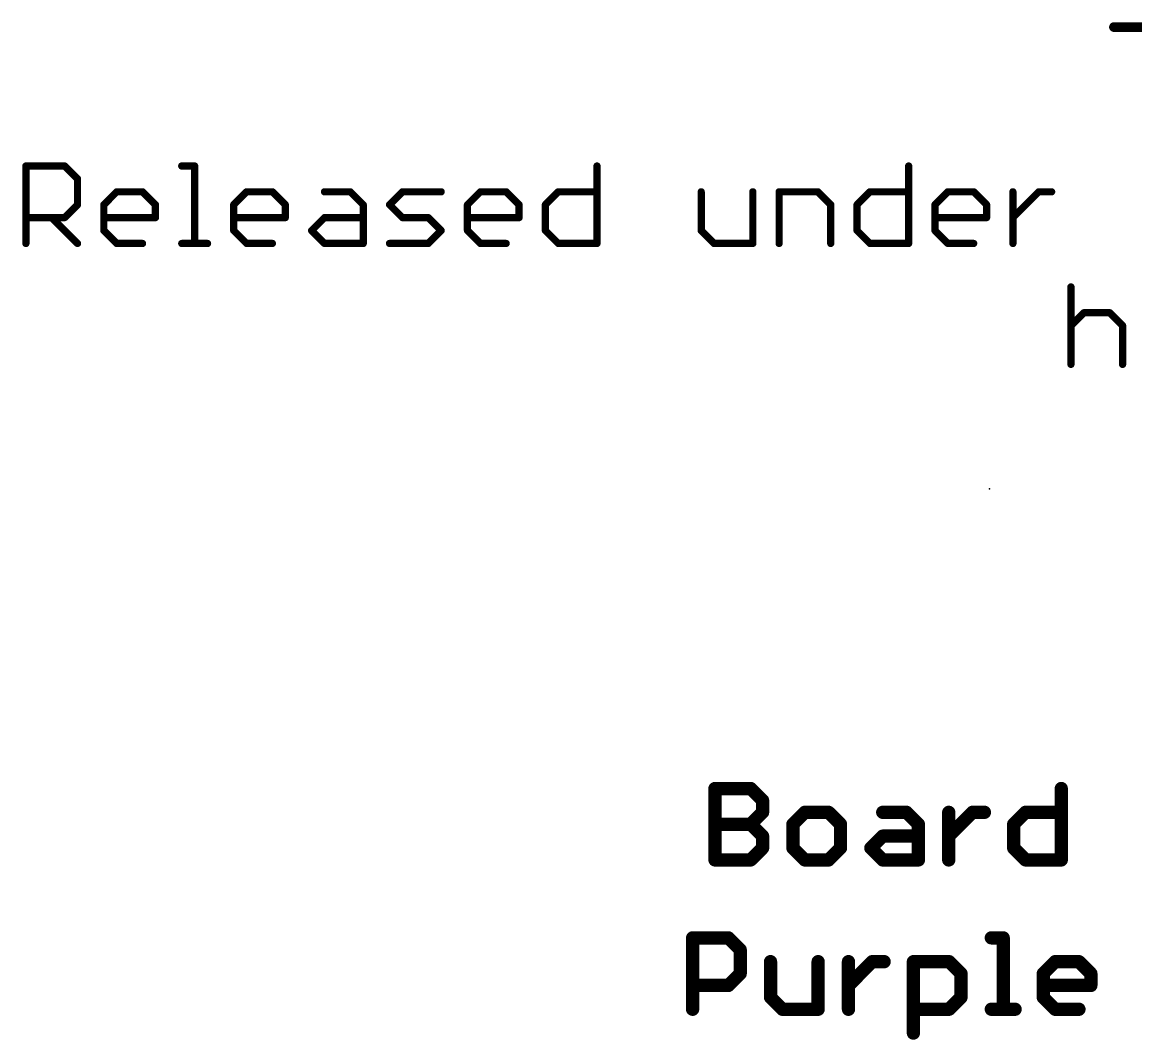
# Model space of a CAD drawing. Extents: x -29 to 78, y -21 to 39.
# Drawn here: x -29.29 to -5.89, y -20.99 to 0.38 of the extents above; entities that cross this region are included whole.
import ezdxf

# ---------------------------------------------------------------- set-up
doc = ezdxf.new("R2010")
doc.units = 0
for name, color, linetype in [('23', 53, 'CONTINUOUS'), ('49', 6, 'CONTINUOUS'), ('51', 53, 'CONTINUOUS')]:
    doc.layers.add(name, color=color, linetype=linetype)

msp = doc.modelspace()

# ---------------------------------------------------------------- linework, layer by layer
at = {"layer": '23'}
msp.add_point((-8.9662, -9.4209), dxfattribs=at)
at = {"layer": '49', "const_width": 0.2032}
msp.add_lwpolyline([(44.45, 0.2794), (-6.35, 0.2794)], dxfattribs=at)
at = {"layer": '49', "const_width": 0.1016}
msp.add_lwpolyline([(-6.35, 0.3302, 1), (-6.35, 0.2286)], format="xyb", dxfattribs=at)
at = {"layer": '51'}
for points, const_width in [([(-29.21, -4.2647), (-29.21, -2.6377)], 0.1524), ([(-29.21, -2.6377), (-28.3965, -2.6377)], 0.1524), ([(-28.3965, -2.6377), (-28.1253, -2.9088)], 0.1524), ([(-25.9357, -2.6377), (-25.6645, -2.6377)], 0.1524), ([(-25.6645, -2.6377), (-25.6645, -4.2647)], 0.1524), ([(-17.211, -2.6377), (-17.211, -4.2647)], 0.1524), ([(-10.6623, -2.6377), (-10.6623, -4.2647)], 0.1524), ([(-28.1253, -2.9088), (-28.1253, -3.4512)], 0.1524), ([(-27.5728, -3.4512), (-27.3017, -3.18)], 0.1524), ([(-27.3017, -3.18), (-26.7594, -3.18)], 0.1524), ([(-26.7594, -3.18), (-26.4882, -3.4512)], 0.1524), ([(-24.8443, -3.4512), (-24.5731, -3.18)], 0.1524), ([(-24.5731, -3.18), (-24.0308, -3.18)], 0.1524), ([(-24.0308, -3.18), (-23.7596, -3.4512)], 0.1524), ([(-22.9359, -3.18), (-22.3936, -3.18)], 0.1524), ([(-22.3936, -3.18), (-22.1224, -3.4512)], 0.1524), ([(-21.5699, -3.4512), (-21.2988, -3.18)], 0.1524), ([(-21.2988, -3.18), (-20.4853, -3.18)], 0.1524), ([(-19.9328, -3.4512), (-19.6616, -3.18)], 0.1524), ([(-19.6616, -3.18), (-19.1193, -3.18)], 0.1524), ([(-19.1193, -3.18), (-18.8481, -3.4512)], 0.1524), ([(-18.2956, -3.4512), (-18.0245, -3.18)], 0.1524), ([(-18.0245, -3.18), (-17.211, -3.18)], 0.1524), ([(-15.0213, -3.18), (-15.0213, -3.9935)], 0.1524), ([(-13.9367, -4.2647), (-13.9367, -3.18)], 0.1524), ([(-13.3842, -4.2647), (-13.3842, -3.18)], 0.1524), ([(-13.3842, -3.18), (-12.5707, -3.18)], 0.1524), ([(-12.5707, -3.18), (-12.2995, -3.4512)], 0.1524), ([(-11.747, -3.4512), (-11.4758, -3.18)], 0.1524), ([(-11.4758, -3.18), (-10.6623, -3.18)], 0.1524), ([(-10.1098, -3.4512), (-9.8387, -3.18)], 0.1524), ([(-9.8387, -3.18), (-9.2964, -3.18)], 0.1524), ([(-9.2964, -3.18), (-9.0252, -3.4512)], 0.1524), ([(-8.4727, -4.2647), (-8.4727, -3.18)], 0.1524), ([(-8.4727, -3.7223), (-7.9304, -3.18)], 0.1524), ([(-7.9304, -3.18), (-7.6592, -3.18)], 0.1524), ([(-28.1253, -3.4512), (-28.3965, -3.7223)], 0.1524), ([(-27.5728, -3.9935), (-27.5728, -3.4512)], 0.1524), ([(-26.4882, -3.4512), (-26.4882, -3.7223)], 0.1524), ([(-24.8443, -3.9935), (-24.8443, -3.4512)], 0.1524), ([(-23.7596, -3.4512), (-23.7596, -3.7223)], 0.1524), ([(-22.1224, -3.4512), (-22.1224, -4.2647)], 0.1524), ([(-21.2988, -3.7223), (-21.5699, -3.4512)], 0.1524), ([(-19.9328, -3.9935), (-19.9328, -3.4512)], 0.1524), ([(-18.8481, -3.4512), (-18.8481, -3.7223)], 0.1524), ([(-18.2956, -3.9935), (-18.2956, -3.4512)], 0.1524), ([(-12.2995, -3.4512), (-12.2995, -4.2647)], 0.1524), ([(-11.747, -3.9935), (-11.747, -3.4512)], 0.1524), ([(-10.1098, -3.9935), (-10.1098, -3.4512)], 0.1524), ([(-9.0252, -3.4512), (-9.0252, -3.7223)], 0.1524), ([(-28.3965, -3.7223), (-29.21, -3.7223)], 0.1524), ([(-28.6677, -3.7223), (-28.1253, -4.2647)], 0.1524), ([(-26.4882, -3.7223), (-27.5728, -3.7223)], 0.1524), ([(-23.7596, -3.7223), (-24.8443, -3.7223)], 0.1524), ([(-23.2071, -3.9935), (-22.9359, -3.7223)], 0.1524), ([(-22.9359, -3.7223), (-22.1224, -3.7223)], 0.1524), ([(-20.7564, -3.7223), (-21.2988, -3.7223)], 0.1524), ([(-20.4853, -3.9935), (-20.7564, -3.7223)], 0.1524), ([(-18.8481, -3.7223), (-19.9328, -3.7223)], 0.1524), ([(-9.0252, -3.7223), (-10.1098, -3.7223)], 0.1524), ([(-27.3017, -4.2647), (-27.5728, -3.9935)], 0.1524), ([(-24.5731, -4.2647), (-24.8443, -3.9935)], 0.1524), ([(-22.9359, -4.2647), (-23.2071, -3.9935)], 0.1524), ([(-20.7564, -4.2647), (-20.4853, -3.9935)], 0.1524), ([(-19.6616, -4.2647), (-19.9328, -3.9935)], 0.1524), ([(-18.0245, -4.2647), (-18.2956, -3.9935)], 0.1524), ([(-15.0213, -3.9935), (-14.7502, -4.2647)], 0.1524), ([(-11.4758, -4.2647), (-11.747, -3.9935)], 0.1524), ([(-9.8387, -4.2647), (-10.1098, -3.9935)], 0.1524), ([(-26.7594, -4.2647), (-27.3017, -4.2647)], 0.1524), ([(-25.9357, -4.2647), (-25.3934, -4.2647)], 0.1524), ([(-24.0308, -4.2647), (-24.5731, -4.2647)], 0.1524), ([(-22.1224, -4.2647), (-22.9359, -4.2647)], 0.1524), ([(-21.5699, -4.2647), (-20.7564, -4.2647)], 0.1524), ([(-19.1193, -4.2647), (-19.6616, -4.2647)], 0.1524), ([(-17.211, -4.2647), (-18.0245, -4.2647)], 0.1524), ([(-14.7502, -4.2647), (-13.9367, -4.2647)], 0.1524), ([(-10.6623, -4.2647), (-11.4758, -4.2647)], 0.1524), ([(-9.2964, -4.2647), (-9.8387, -4.2647)], 0.1524), ([(-7.2528, -5.1777), (-7.2528, -6.8047)], 0.1524), ([(-7.2528, -5.9912), (-6.9817, -5.72)], 0.1524), ([(-6.9817, -5.72), (-6.4394, -5.72)], 0.1524), ([(-6.4394, -5.72), (-6.1682, -5.9912)], 0.1524), ([(-6.1682, -5.9912), (-6.1682, -6.8047)], 0.1524), ([(-14.732, -17.2136), (-14.732, -15.7137)], 0.2794), ([(-14.732, -15.7137), (-13.9821, -15.7137)], 0.2794), ([(-13.9821, -15.7137), (-13.7321, -15.9637)], 0.2794), ([(-7.4563, -15.7137), (-7.4563, -17.2136)], 0.2794), ([(-13.7321, -15.9637), (-13.7321, -16.2137)], 0.2794), ([(-13.7321, -16.2137), (-13.9821, -16.4636)], 0.2794), ([(-12.8449, -16.2137), (-13.0948, -16.4636)], 0.2794), ([(-12.3449, -16.2137), (-12.8449, -16.2137)], 0.2794), ([(-12.0949, -16.4636), (-12.3449, -16.2137)], 0.2794), ([(-11.2077, -16.2137), (-10.7077, -16.2137)], 0.2794), ([(-10.7077, -16.2137), (-10.4578, -16.4636)], 0.2794), ([(-9.8205, -17.2136), (-9.8205, -16.2137)], 0.2794), ([(-9.8205, -16.7136), (-9.3206, -16.2137)], 0.2794), ([(-9.3206, -16.2137), (-9.0706, -16.2137)], 0.2794), ([(-8.4562, -16.4636), (-8.2063, -16.2137)], 0.2794), ([(-8.2063, -16.2137), (-7.4563, -16.2137)], 0.2794), ([(-14.732, -16.4636), (-13.9821, -16.4636)], 0.2794), ([(-13.9821, -16.4636), (-13.7321, -16.7136)], 0.2794), ([(-13.0948, -16.4636), (-13.0948, -16.9636)], 0.2794), ([(-12.0949, -16.9636), (-12.0949, -16.4636)], 0.2794), ([(-10.4578, -16.4636), (-10.4578, -17.2136)], 0.2794), ([(-8.4562, -16.9636), (-8.4562, -16.4636)], 0.2794), ([(-13.7321, -16.7136), (-13.7321, -16.9636)], 0.2794), ([(-11.4577, -16.9636), (-11.2077, -16.7136)], 0.2794), ([(-11.2077, -16.7136), (-10.4578, -16.7136)], 0.2794), ([(-13.7321, -16.9636), (-13.9821, -17.2136)], 0.2794), ([(-13.0948, -16.9636), (-12.8449, -17.2136)], 0.2794), ([(-12.3449, -17.2136), (-12.0949, -16.9636)], 0.2794), ([(-11.2077, -17.2136), (-11.4577, -16.9636)], 0.2794), ([(-8.2063, -17.2136), (-8.4562, -16.9636)], 0.2794), ([(-13.9821, -17.2136), (-14.732, -17.2136)], 0.2794), ([(-12.8449, -17.2136), (-12.3449, -17.2136)], 0.2794), ([(-10.4578, -17.2136), (-11.2077, -17.2136)], 0.2794), ([(-7.4563, -17.2136), (-8.2063, -17.2136)], 0.2794), ([(-15.2019, -20.3505), (-15.2019, -18.8506)], 0.2794), ([(-15.2019, -18.8506), (-14.452, -18.8506)], 0.2794), ([(-14.452, -18.8506), (-14.202, -19.1006)], 0.2794), ([(-8.9261, -18.8506), (-8.6762, -18.8506)], 0.2794), ([(-8.6762, -18.8506), (-8.6762, -20.3505)], 0.2794), ([(-14.202, -19.1006), (-14.202, -19.6005)], 0.2794), ([(-13.5647, -19.3506), (-13.5647, -20.1005)], 0.2794), ([(-12.5648, -20.3505), (-12.5648, -19.3506)], 0.2794), ([(-11.9276, -20.3505), (-11.9276, -19.3506)], 0.2794), ([(-11.9276, -19.8505), (-11.4276, -19.3506)], 0.2794), ([(-11.4276, -19.3506), (-11.1776, -19.3506)], 0.2794), ([(-10.5633, -20.8504), (-10.5633, -19.3506)], 0.2794), ([(-10.5633, -19.3506), (-9.8133, -19.3506)], 0.2794), ([(-9.8133, -19.3506), (-9.5634, -19.6005)], 0.2794), ([(-7.8347, -19.6005), (-7.5847, -19.3506)], 0.2794), ([(-7.5847, -19.3506), (-7.0848, -19.3506)], 0.2794), ([(-7.0848, -19.3506), (-6.8348, -19.6005)], 0.2794), ([(-14.202, -19.6005), (-14.452, -19.8505)], 0.2794), ([(-9.5634, -19.6005), (-9.5634, -20.1005)], 0.2794), ([(-7.8347, -20.1005), (-7.8347, -19.6005)], 0.2794), ([(-6.8348, -19.6005), (-6.8348, -19.8505)], 0.2794), ([(-14.452, -19.8505), (-15.2019, -19.8505)], 0.2794), ([(-6.8348, -19.8505), (-7.8347, -19.8505)], 0.2794), ([(-13.5647, -20.1005), (-13.3148, -20.3505)], 0.2794), ([(-9.5634, -20.1005), (-9.8133, -20.3505)], 0.2794), ([(-7.5847, -20.3505), (-7.8347, -20.1005)], 0.2794), ([(-13.3148, -20.3505), (-12.5648, -20.3505)], 0.2794), ([(-9.8133, -20.3505), (-10.5633, -20.3505)], 0.2794), ([(-8.9261, -20.3505), (-8.4262, -20.3505)], 0.2794), ([(-7.0848, -20.3505), (-7.5847, -20.3505)], 0.2794)]:
    msp.add_lwpolyline(points, dxfattribs=dict(at, const_width=const_width))
for points, const_width in [([(-29.1719, -2.6377, 1), (-29.2481, -2.6377)], 0.0762), ([(-29.21, -2.5996, 1), (-29.21, -2.6758)], 0.0762), ([(-28.3696, -2.6107, 1), (-28.4234, -2.6646)], 0.0762), ([(-28.3965, -2.6758, 1), (-28.3965, -2.5996)], 0.0762), ([(-25.9357, -2.5996, 1), (-25.9357, -2.6758)], 0.0762), ([(-25.6264, -2.6377, 1), (-25.7026, -2.6377)], 0.0762), ([(-25.6645, -2.6758, 1), (-25.6645, -2.5996)], 0.0762), ([(-17.1729, -2.6377, 1), (-17.2491, -2.6377)], 0.0762), ([(-10.6242, -2.6377, 1), (-10.7004, -2.6377)], 0.0762), ([(-28.0872, -2.9088, 1), (-28.1634, -2.9088)], 0.0762), ([(-28.1523, -2.9358, 1), (-28.0984, -2.8819)], 0.0762), ([(-27.3017, -3.1419, 1), (-27.3017, -3.2181)], 0.0762), ([(-27.2747, -3.2069, 1), (-27.3286, -3.1531)], 0.0762), ([(-26.7324, -3.1531, 1), (-26.7863, -3.2069)], 0.0762), ([(-26.7594, -3.2181, 1), (-26.7594, -3.1419)], 0.0762), ([(-24.5731, -3.1419, 1), (-24.5731, -3.2181)], 0.0762), ([(-24.5461, -3.2069, 1), (-24.6, -3.1531)], 0.0762), ([(-24.0038, -3.1531, 1), (-24.0577, -3.2069)], 0.0762), ([(-24.0308, -3.2181, 1), (-24.0308, -3.1419)], 0.0762), ([(-22.9359, -3.1419, 1), (-22.9359, -3.2181)], 0.0762), ([(-22.3667, -3.1531, 1), (-22.4205, -3.2069)], 0.0762), ([(-22.3936, -3.2181, 1), (-22.3936, -3.1419)], 0.0762), ([(-21.2988, -3.1419, 1), (-21.2988, -3.2181)], 0.0762), ([(-21.2718, -3.2069, 1), (-21.3257, -3.1531)], 0.0762), ([(-20.4853, -3.2181, 1), (-20.4853, -3.1419)], 0.0762), ([(-19.6616, -3.1419, 1), (-19.6616, -3.2181)], 0.0762), ([(-19.6347, -3.2069, 1), (-19.6886, -3.1531)], 0.0762), ([(-19.0923, -3.1531, 1), (-19.1462, -3.2069)], 0.0762), ([(-19.1193, -3.2181, 1), (-19.1193, -3.1419)], 0.0762), ([(-18.0245, -3.1419, 1), (-18.0245, -3.2181)], 0.0762), ([(-17.9975, -3.2069, 1), (-18.0514, -3.1531)], 0.0762), ([(-17.211, -3.2181, 1), (-17.211, -3.1419)], 0.0762), ([(-14.9832, -3.18, 1), (-15.0594, -3.18)], 0.0762), ([(-13.8986, -3.18, 1), (-13.9748, -3.18)], 0.0762), ([(-13.3461, -3.18, 1), (-13.4223, -3.18)], 0.0762), ([(-13.3842, -3.1419, 1), (-13.3842, -3.2181)], 0.0762), ([(-12.5437, -3.1531, 1), (-12.5976, -3.2069)], 0.0762), ([(-12.5707, -3.2181, 1), (-12.5707, -3.1419)], 0.0762), ([(-11.4758, -3.1419, 1), (-11.4758, -3.2181)], 0.0762), ([(-11.4489, -3.2069, 1), (-11.5028, -3.1531)], 0.0762), ([(-10.6623, -3.2181, 1), (-10.6623, -3.1419)], 0.0762), ([(-9.8387, -3.1419, 1), (-9.8387, -3.2181)], 0.0762), ([(-9.8117, -3.2069, 1), (-9.8656, -3.1531)], 0.0762), ([(-9.2694, -3.1531, 1), (-9.3233, -3.2069)], 0.0762), ([(-9.2964, -3.2181, 1), (-9.2964, -3.1419)], 0.0762), ([(-8.4346, -3.18, 1), (-8.5108, -3.18)], 0.0762), ([(-7.9304, -3.1419, 1), (-7.9304, -3.2181)], 0.0762), ([(-7.9034, -3.2069, 1), (-7.9573, -3.1531)], 0.0762), ([(-7.6592, -3.2181, 1), (-7.6592, -3.1419)], 0.0762), ([(-28.1634, -3.4512, 1), (-28.0872, -3.4512)], 0.0762), ([(-28.0984, -3.4781, 1), (-28.1523, -3.4242)], 0.0762), ([(-27.5998, -3.4242, 1), (-27.5459, -3.4781)], 0.0762), ([(-27.5347, -3.4512, 1), (-27.6109, -3.4512)], 0.0762), ([(-26.4501, -3.4512, 1), (-26.5263, -3.4512)], 0.0762), ([(-26.5151, -3.4781, 1), (-26.4612, -3.4242)], 0.0762), ([(-24.8062, -3.4512, 1), (-24.8824, -3.4512)], 0.0762), ([(-24.8712, -3.4242, 1), (-24.8173, -3.4781)], 0.0762), ([(-23.7215, -3.4512, 1), (-23.7977, -3.4512)], 0.0762), ([(-23.7865, -3.4781, 1), (-23.7327, -3.4242)], 0.0762), ([(-22.0843, -3.4512, 1), (-22.1605, -3.4512)], 0.0762), ([(-22.1494, -3.4781, 1), (-22.0955, -3.4242)], 0.0762), ([(-21.543, -3.4242, 1), (-21.5969, -3.4781)], 0.0762), ([(-21.5969, -3.4242, 1), (-21.543, -3.4781)], 0.0762), ([(-19.8947, -3.4512, 1), (-19.9709, -3.4512)], 0.0762), ([(-19.9597, -3.4242, 1), (-19.9058, -3.4781)], 0.0762), ([(-18.81, -3.4512, 1), (-18.8862, -3.4512)], 0.0762), ([(-18.8751, -3.4781, 1), (-18.8212, -3.4242)], 0.0762), ([(-18.3226, -3.4242, 1), (-18.2687, -3.4781)], 0.0762), ([(-18.2575, -3.4512, 1), (-18.3337, -3.4512)], 0.0762), ([(-12.2614, -3.4512, 1), (-12.3376, -3.4512)], 0.0762), ([(-12.3264, -3.4781, 1), (-12.2726, -3.4242)], 0.0762), ([(-11.7089, -3.4512, 1), (-11.7851, -3.4512)], 0.0762), ([(-11.7739, -3.4242, 1), (-11.7201, -3.4781)], 0.0762), ([(-10.1368, -3.4242, 1), (-10.0829, -3.4781)], 0.0762), ([(-10.0717, -3.4512, 1), (-10.1479, -3.4512)], 0.0762), ([(-8.9871, -3.4512, 1), (-9.0633, -3.4512)], 0.0762), ([(-9.0521, -3.4781, 1), (-8.9982, -3.4242)], 0.0762), ([(-29.21, -3.6842, 1), (-29.21, -3.7604)], 0.0762), ([(-28.6407, -3.6954, 1), (-28.6946, -3.7493)], 0.0762), ([(-28.4235, -3.6954, 1), (-28.3696, -3.7493)], 0.0762), ([(-28.3965, -3.7604, 1), (-28.3965, -3.6842)], 0.0762), ([(-27.5728, -3.6842, 1), (-27.5728, -3.7604)], 0.0762), ([(-26.5263, -3.7223, 1), (-26.4501, -3.7223)], 0.0762), ([(-26.4882, -3.7604, 1), (-26.4882, -3.6842)], 0.0762), ([(-24.8443, -3.6842, 1), (-24.8443, -3.7604)], 0.0762), ([(-23.7977, -3.7223, 1), (-23.7215, -3.7223)], 0.0762), ([(-23.7596, -3.7604, 1), (-23.7596, -3.6842)], 0.0762), ([(-22.9359, -3.6842, 1), (-22.9359, -3.7604)], 0.0762), ([(-22.909, -3.7493, 1), (-22.9629, -3.6954)], 0.0762), ([(-22.1224, -3.7604, 1), (-22.1224, -3.6842)], 0.0762), ([(-21.2988, -3.6842, 1), (-21.2988, -3.7604)], 0.0762), ([(-21.3257, -3.7493, 1), (-21.2718, -3.6954)], 0.0762), ([(-20.7295, -3.6954, 1), (-20.7834, -3.7493)], 0.0762), ([(-20.7564, -3.7604, 1), (-20.7564, -3.6842)], 0.0762), ([(-19.9328, -3.6842, 1), (-19.9328, -3.7604)], 0.0762), ([(-18.8862, -3.7223, 1), (-18.81, -3.7223)], 0.0762), ([(-18.8481, -3.7604, 1), (-18.8481, -3.6842)], 0.0762), ([(-10.1098, -3.6842, 1), (-10.1098, -3.7604)], 0.0762), ([(-9.0633, -3.7223, 1), (-8.9871, -3.7223)], 0.0762), ([(-9.0252, -3.7604, 1), (-9.0252, -3.6842)], 0.0762), ([(-8.4996, -3.6954, 1), (-8.4457, -3.7493)], 0.0762), ([(-27.5459, -3.9666, 1), (-27.5998, -4.0204)], 0.0762), ([(-27.6109, -3.9935, 1), (-27.5347, -3.9935)], 0.0762), ([(-24.8824, -3.9935, 1), (-24.8062, -3.9935)], 0.0762), ([(-24.8173, -3.9666, 1), (-24.8712, -4.0204)], 0.0762), ([(-23.1802, -3.9666, 1), (-23.234, -4.0204)], 0.0762), ([(-23.234, -3.9666, 1), (-23.1802, -4.0204)], 0.0762), ([(-20.4583, -4.0204, 1), (-20.5122, -3.9666)], 0.0762), ([(-20.5122, -4.0204, 1), (-20.4583, -3.9666)], 0.0762), ([(-19.9709, -3.9935, 1), (-19.8947, -3.9935)], 0.0762), ([(-19.9058, -3.9666, 1), (-19.9597, -4.0204)], 0.0762), ([(-18.2687, -3.9666, 1), (-18.3226, -4.0204)], 0.0762), ([(-18.3337, -3.9935, 1), (-18.2575, -3.9935)], 0.0762), ([(-14.9944, -3.9666, 1), (-15.0483, -4.0204)], 0.0762), ([(-15.0594, -3.9935, 1), (-14.9832, -3.9935)], 0.0762), ([(-11.7851, -3.9935, 1), (-11.7089, -3.9935)], 0.0762), ([(-11.7201, -3.9666, 1), (-11.7739, -4.0204)], 0.0762), ([(-10.0829, -3.9666, 1), (-10.1368, -4.0204)], 0.0762), ([(-10.1479, -3.9935, 1), (-10.0717, -3.9935)], 0.0762), ([(-28.1523, -4.2916, 1), (-28.0984, -4.2377)], 0.0762), ([(-27.3017, -4.2266, 1), (-27.3017, -4.3028)], 0.0762), ([(-27.3286, -4.2916, 1), (-27.2747, -4.2377)], 0.0762), ([(-26.7594, -4.3028, 1), (-26.7594, -4.2266)], 0.0762), ([(-25.9357, -4.2266, 1), (-25.9357, -4.3028)], 0.0762), ([(-25.3934, -4.3028, 1), (-25.3934, -4.2266)], 0.0762), ([(-24.5731, -4.2266, 1), (-24.5731, -4.3028)], 0.0762), ([(-24.6, -4.2916, 1), (-24.5461, -4.2377)], 0.0762), ([(-24.0308, -4.3028, 1), (-24.0308, -4.2266)], 0.0762), ([(-22.9359, -4.2266, 1), (-22.9359, -4.3028)], 0.0762), ([(-22.9629, -4.2916, 1), (-22.909, -4.2377)], 0.0762), ([(-22.1224, -4.3028, 1), (-22.1224, -4.2266)], 0.0762), ([(-21.5699, -4.2266, 1), (-21.5699, -4.3028)], 0.0762), ([(-20.7834, -4.2377, 1), (-20.7295, -4.2916)], 0.0762), ([(-20.7564, -4.3028, 1), (-20.7564, -4.2266)], 0.0762), ([(-19.6616, -4.2266, 1), (-19.6616, -4.3028)], 0.0762), ([(-19.6886, -4.2916, 1), (-19.6347, -4.2377)], 0.0762), ([(-19.1193, -4.3028, 1), (-19.1193, -4.2266)], 0.0762), ([(-18.0245, -4.2266, 1), (-18.0245, -4.3028)], 0.0762), ([(-18.0514, -4.2916, 1), (-17.9975, -4.2377)], 0.0762), ([(-17.211, -4.3028, 1), (-17.211, -4.2266)], 0.0762), ([(-14.7502, -4.2266, 1), (-14.7502, -4.3028)], 0.0762), ([(-14.7771, -4.2916, 1), (-14.7232, -4.2377)], 0.0762), ([(-13.9367, -4.3028, 1), (-13.9367, -4.2266)], 0.0762), ([(-11.4758, -4.2266, 1), (-11.4758, -4.3028)], 0.0762), ([(-11.5028, -4.2916, 1), (-11.4489, -4.2377)], 0.0762), ([(-10.6623, -4.3028, 1), (-10.6623, -4.2266)], 0.0762), ([(-9.8387, -4.2266, 1), (-9.8387, -4.3028)], 0.0762), ([(-9.8656, -4.2916, 1), (-9.8117, -4.2377)], 0.0762), ([(-9.2964, -4.3028, 1), (-9.2964, -4.2266)], 0.0762), ([(-29.2481, -4.2647, 1), (-29.1719, -4.2647)], 0.0762), ([(-25.7026, -4.2647, 1), (-25.6264, -4.2647)], 0.0762), ([(-22.1605, -4.2647, 1), (-22.0843, -4.2647)], 0.0762), ([(-17.2491, -4.2647, 1), (-17.1729, -4.2647)], 0.0762), ([(-13.9748, -4.2647, 1), (-13.8986, -4.2647)], 0.0762), ([(-13.4223, -4.2647, 1), (-13.3461, -4.2647)], 0.0762), ([(-12.3376, -4.2647, 1), (-12.2614, -4.2647)], 0.0762), ([(-10.7004, -4.2647, 1), (-10.6242, -4.2647)], 0.0762), ([(-8.5108, -4.2647, 1), (-8.4346, -4.2647)], 0.0762), ([(-7.2147, -5.1777, 1), (-7.2909, -5.1777)], 0.0762), ([(-6.9817, -5.6819, 1), (-6.9817, -5.7581)], 0.0762), ([(-6.9547, -5.7469, 1), (-7.0086, -5.6931)], 0.0762), ([(-6.4124, -5.6931, 1), (-6.4663, -5.7469)], 0.0762), ([(-6.4394, -5.7581, 1), (-6.4394, -5.6819)], 0.0762), ([(-7.2798, -5.9642, 1), (-7.2259, -6.0181)], 0.0762), ([(-6.1301, -5.9912, 1), (-6.2063, -5.9912)], 0.0762), ([(-6.1951, -6.0181, 1), (-6.1412, -5.9642)], 0.0762), ([(-7.2909, -6.8047, 1), (-7.2147, -6.8047)], 0.0762), ([(-6.2063, -6.8047, 1), (-6.1301, -6.8047)], 0.0762), ([(-14.6622, -15.7137, 1), (-14.8019, -15.7137)], 0.1397), ([(-14.732, -15.6439, 1), (-14.732, -15.7836)], 0.1397), ([(-13.9327, -15.6643, 1), (-14.0315, -15.7631)], 0.1397), ([(-13.9821, -15.7836, 1), (-13.9821, -15.6439)], 0.1397), ([(-7.3865, -15.7137, 1), (-7.5262, -15.7137)], 0.1397), ([(-13.6622, -15.9637, 1), (-13.8019, -15.9637)], 0.1397), ([(-13.7815, -16.0131, 1), (-13.6827, -15.9143)], 0.1397), ([(-13.6827, -16.2631, 1), (-13.7815, -16.1643)], 0.1397), ([(-12.8449, -16.1438, 1), (-12.8449, -16.2835)], 0.1397), ([(-12.7955, -16.2631, 1), (-12.8943, -16.1643)], 0.1397), ([(-12.2955, -16.1643, 1), (-12.3943, -16.2631)], 0.1397), ([(-12.3449, -16.2835, 1), (-12.3449, -16.1438)], 0.1397), ([(-11.2077, -16.1438, 1), (-11.2077, -16.2835)], 0.1397), ([(-10.6584, -16.1643, 1), (-10.7571, -16.2631)], 0.1397), ([(-10.7077, -16.2835, 1), (-10.7077, -16.1438)], 0.1397), ([(-9.7507, -16.2137, 1), (-9.8904, -16.2137)], 0.1397), ([(-9.3206, -16.1438, 1), (-9.3206, -16.2835)], 0.1397), ([(-9.2712, -16.2631, 1), (-9.37, -16.1643)], 0.1397), ([(-9.0706, -16.2835, 1), (-9.0706, -16.1438)], 0.1397), ([(-8.2063, -16.1438, 1), (-8.2063, -16.2835)], 0.1397), ([(-8.1569, -16.2631, 1), (-8.2556, -16.1643)], 0.1397), ([(-7.4563, -16.2835, 1), (-7.4563, -16.1438)], 0.1397), ([(-14.732, -16.3938, 1), (-14.732, -16.5335)], 0.1397), ([(-13.9327, -16.4142, 1), (-14.0315, -16.513)], 0.1397), ([(-14.0315, -16.4142, 1), (-13.9327, -16.513)], 0.1397), ([(-13.9821, -16.5335, 1), (-13.9821, -16.3938)], 0.1397), ([(-13.8019, -16.2137, 1), (-13.6622, -16.2137)], 0.1397), ([(-13.025, -16.4636, 1), (-13.1647, -16.4636)], 0.1397), ([(-13.1442, -16.4142, 1), (-13.0455, -16.513)], 0.1397), ([(-12.0251, -16.4636, 1), (-12.1648, -16.4636)], 0.1397), ([(-12.1443, -16.513, 1), (-12.0455, -16.4142)], 0.1397), ([(-10.3879, -16.4636, 1), (-10.5276, -16.4636)], 0.1397), ([(-10.5072, -16.513, 1), (-10.4084, -16.4142)], 0.1397), ([(-8.3864, -16.4636, 1), (-8.5261, -16.4636)], 0.1397), ([(-8.5056, -16.4142, 1), (-8.4068, -16.513)], 0.1397), ([(-13.6622, -16.7136, 1), (-13.8019, -16.7136)], 0.1397), ([(-13.7815, -16.763, 1), (-13.6827, -16.6642)], 0.1397), ([(-11.2077, -16.6438, 1), (-11.2077, -16.7835)], 0.1397), ([(-11.1583, -16.763, 1), (-11.2571, -16.6642)], 0.1397), ([(-10.4578, -16.7835, 1), (-10.4578, -16.6438)], 0.1397), ([(-9.8699, -16.6642, 1), (-9.7711, -16.763)], 0.1397), ([(-13.6827, -17.013, 1), (-13.7815, -16.9142)], 0.1397), ([(-13.0455, -16.9142, 1), (-13.1442, -17.013)], 0.1397), ([(-12.0455, -17.013, 1), (-12.1443, -16.9142)], 0.1397), ([(-11.4083, -16.9142, 1), (-11.5071, -17.013)], 0.1397), ([(-8.4068, -16.9142, 1), (-8.5056, -17.013)], 0.1397), ([(-14.732, -17.1437, 1), (-14.732, -17.2834)], 0.1397), ([(-13.9821, -17.2834, 1), (-13.9821, -17.1437)], 0.1397), ([(-13.8019, -16.9636, 1), (-13.6622, -16.9636)], 0.1397), ([(-13.1647, -16.9636, 1), (-13.025, -16.9636)], 0.1397), ([(-12.8449, -17.1437, 1), (-12.8449, -17.2834)], 0.1397), ([(-12.3449, -17.2834, 1), (-12.3449, -17.1437)], 0.1397), ([(-12.1648, -16.9636, 1), (-12.0251, -16.9636)], 0.1397), ([(-11.5071, -16.9142, 1), (-11.4083, -17.013)], 0.1397), ([(-11.2077, -17.1437, 1), (-11.2077, -17.2834)], 0.1397), ([(-10.4578, -17.2834, 1), (-10.4578, -17.1437)], 0.1397), ([(-8.5261, -16.9636, 1), (-8.3864, -16.9636)], 0.1397), ([(-8.2063, -17.1437, 1), (-8.2063, -17.2834)], 0.1397), ([(-7.4563, -17.2834, 1), (-7.4563, -17.1437)], 0.1397), ([(-14.8019, -17.2136, 1), (-14.6622, -17.2136)], 0.1397), ([(-14.0315, -17.1642, 1), (-13.9327, -17.263)], 0.1397), ([(-12.8943, -17.263, 1), (-12.7955, -17.1642)], 0.1397), ([(-12.3943, -17.1642, 1), (-12.2955, -17.263)], 0.1397), ([(-11.2571, -17.263, 1), (-11.1583, -17.1642)], 0.1397), ([(-10.5276, -17.2136, 1), (-10.3879, -17.2136)], 0.1397), ([(-9.8904, -17.2136, 1), (-9.7507, -17.2136)], 0.1397), ([(-8.2556, -17.263, 1), (-8.1569, -17.1642)], 0.1397), ([(-7.5262, -17.2136, 1), (-7.3865, -17.2136)], 0.1397), ([(-15.132, -18.8506, 1), (-15.2718, -18.8506)], 0.1397), ([(-15.2019, -18.7808, 1), (-15.2019, -18.9204)], 0.1397), ([(-14.4026, -18.8012, 1), (-14.5014, -18.9)], 0.1397), ([(-14.452, -18.9204, 1), (-14.452, -18.7808)], 0.1397), ([(-8.9261, -18.7808, 1), (-8.9261, -18.9204)], 0.1397), ([(-8.6063, -18.8506, 1), (-8.746, -18.8506)], 0.1397), ([(-8.6762, -18.9204, 1), (-8.6762, -18.7808)], 0.1397), ([(-14.1321, -19.1006, 1), (-14.2718, -19.1006)], 0.1397), ([(-14.2514, -19.15, 1), (-14.1526, -19.0512)], 0.1397), ([(-13.4949, -19.3506, 1), (-13.6346, -19.3506)], 0.1397), ([(-12.495, -19.3506, 1), (-12.6347, -19.3506)], 0.1397), ([(-11.8577, -19.3506, 1), (-11.9974, -19.3506)], 0.1397), ([(-11.4276, -19.2807, 1), (-11.4276, -19.4204)], 0.1397), ([(-11.3782, -19.4, 1), (-11.477, -19.3012)], 0.1397), ([(-11.1776, -19.4204, 1), (-11.1776, -19.2807)], 0.1397), ([(-10.5633, -19.2807, 1), (-10.5633, -19.4204)], 0.1397), ([(-10.4934, -19.3506, 1), (-10.6331, -19.3506)], 0.1397), ([(-9.764, -19.3012, 1), (-9.8627, -19.4)], 0.1397), ([(-9.8133, -19.4204, 1), (-9.8133, -19.2807)], 0.1397), ([(-7.5847, -19.2807, 1), (-7.5847, -19.4204)], 0.1397), ([(-7.5353, -19.4, 1), (-7.6341, -19.3012)], 0.1397), ([(-7.0354, -19.3012, 1), (-7.1341, -19.4)], 0.1397), ([(-7.0848, -19.4204, 1), (-7.0848, -19.2807)], 0.1397), ([(-14.2718, -19.6005, 1), (-14.1321, -19.6005)], 0.1397), ([(-14.1526, -19.6499, 1), (-14.2514, -19.5511)], 0.1397), ([(-9.4935, -19.6005, 1), (-9.6332, -19.6005)], 0.1397), ([(-9.6128, -19.6499, 1), (-9.514, -19.5511)], 0.1397), ([(-7.8841, -19.5511, 1), (-7.7853, -19.6499)], 0.1397), ([(-7.7648, -19.6005, 1), (-7.9045, -19.6005)], 0.1397), ([(-6.7649, -19.6005, 1), (-6.9046, -19.6005)], 0.1397), ([(-6.8842, -19.6499, 1), (-6.7854, -19.5511)], 0.1397), ([(-15.2019, -19.7807, 1), (-15.2019, -19.9204)], 0.1397), ([(-14.5014, -19.8011, 1), (-14.4026, -19.8999)], 0.1397), ([(-14.452, -19.9204, 1), (-14.452, -19.7807)], 0.1397), ([(-11.977, -19.8011, 1), (-11.8782, -19.8999)], 0.1397), ([(-7.8347, -19.7807, 1), (-7.8347, -19.9204)], 0.1397), ([(-6.9046, -19.8505, 1), (-6.7649, -19.8505)], 0.1397), ([(-6.8348, -19.9204, 1), (-6.8348, -19.7807)], 0.1397), ([(-13.6346, -20.1005, 1), (-13.4949, -20.1005)], 0.1397), ([(-13.5154, -20.0511, 1), (-13.6141, -20.1499)], 0.1397), ([(-9.6332, -20.1005, 1), (-9.4935, -20.1005)], 0.1397), ([(-9.514, -20.1499, 1), (-9.6128, -20.0511)], 0.1397), ([(-7.7853, -20.0511, 1), (-7.8841, -20.1499)], 0.1397), ([(-7.9045, -20.1005, 1), (-7.7648, -20.1005)], 0.1397), ([(-15.2718, -20.3505, 1), (-15.132, -20.3505)], 0.1397), ([(-13.3148, -20.2806, 1), (-13.3148, -20.4203)], 0.1397), ([(-13.3642, -20.3999, 1), (-13.2654, -20.3011)], 0.1397), ([(-12.6347, -20.3505, 1), (-12.495, -20.3505)], 0.1397), ([(-12.5648, -20.4203, 1), (-12.5648, -20.2806)], 0.1397), ([(-11.9974, -20.3505, 1), (-11.8577, -20.3505)], 0.1397), ([(-10.5633, -20.2806, 1), (-10.5633, -20.4203)], 0.1397), ([(-9.8627, -20.3011, 1), (-9.764, -20.3999)], 0.1397), ([(-9.8133, -20.4203, 1), (-9.8133, -20.2806)], 0.1397), ([(-8.9261, -20.2806, 1), (-8.9261, -20.4203)], 0.1397), ([(-8.746, -20.3505, 1), (-8.6063, -20.3505)], 0.1397), ([(-8.4262, -20.4203, 1), (-8.4262, -20.2806)], 0.1397), ([(-7.5847, -20.2806, 1), (-7.5847, -20.4203)], 0.1397), ([(-7.6341, -20.3999, 1), (-7.5353, -20.3011)], 0.1397), ([(-7.0848, -20.4203, 1), (-7.0848, -20.2806)], 0.1397), ([(-10.6331, -20.8504, 1), (-10.4934, -20.8504)], 0.1397)]:
    msp.add_lwpolyline(points, format="xyb", dxfattribs=dict(at, const_width=const_width))

doc.saveas('drawing.dxf')
